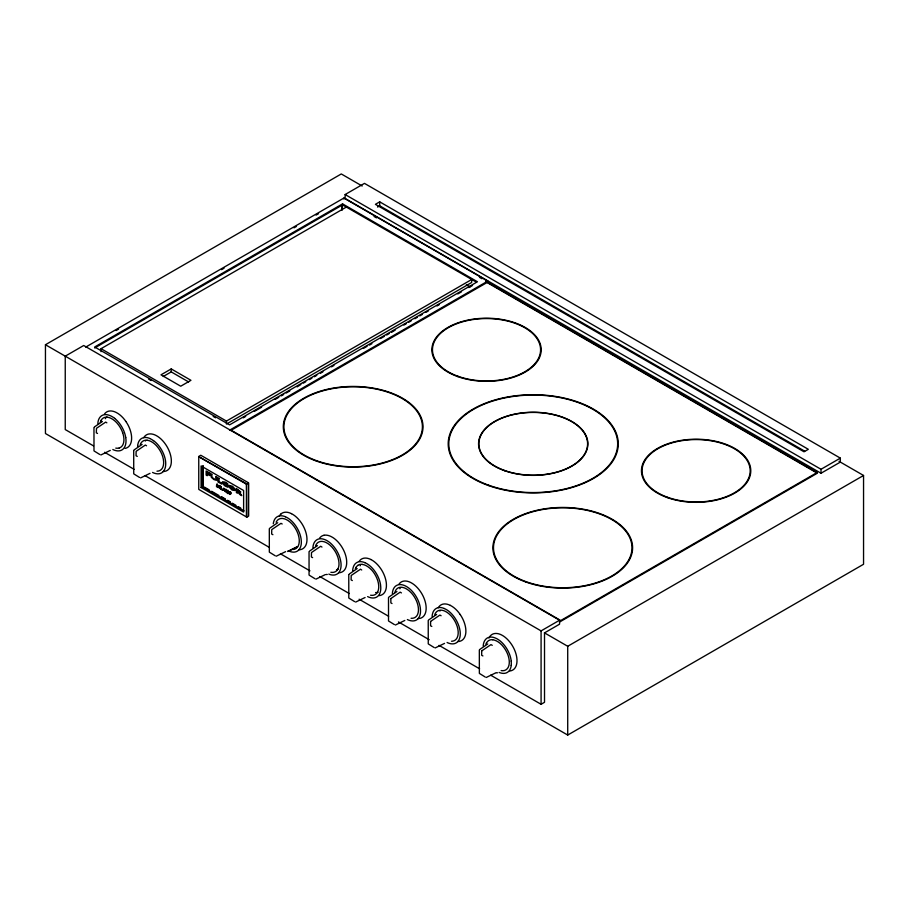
<?xml version="1.0" encoding="UTF-8"?>
<svg xmlns="http://www.w3.org/2000/svg" width="909" height="909" viewBox="0 0 909 909"><rect width="100%" height="100%" fill="white"/><g stroke="black" fill="none" stroke-linecap="round" stroke-linejoin="round"><path stroke-width="1.36" d="M146.542 445.774L145.349 445.046L136.134 451.318L136.043 455.75L137.27 456.386M248.657 483.145L248.657 516.119L246.85 517.164L198.753 489.394L198.753 456.409L200.764 455.25L248.441 482.77L246.419 484.179L198.753 456.659L246.634 483.815L246.85 517.164M321.968 547.048L320.695 546.275L311.48 552.558L311.389 556.99L312.616 557.615M361.702 569.988L360.487 569.193L351.204 575.488L351.113 579.919L352.34 580.556M401.426 592.918L400.153 592.157L390.87 598.554M492.258 645.322L490.962 644.617L481.77 650.878M341.829 210.206L342.557 203.877L477.452 281.756L229.579 424.867L94.684 346.988L342.557 203.877M341.977 209.934L342.557 204.877L476.225 282.051M137.668 445.478L137.827 444.512A19.93 11.51 60 0 1 149.792 438.456M273.291 523.766L273.439 522.8A19.93 11.51 60 0 1 285.415 516.744M511.256 665.399L511.097 666.365A19.93 11.51 60 0 1 500.03 672.762L499.121 672.41M430.593 621.483L430.571 625.801L431.798 626.426M272.882 534.685L271.655 534.049L271.746 529.617L280.972 523.345L282.188 523.993M106.853 422.821L105.683 422.094L96.49 428.298L96.32 432.82L97.536 433.445M441.092 615.734L439.888 615.086L430.661 621.37M100.808 420.992L101.126 420.356M140.531 443.933L140.861 443.297A16.976 9.806 60 0 1 146.349 440.195L147.042 440.172M276.143 522.232L276.472 521.584A16.998 9.817 60 0 1 281.938 518.437L282.654 518.471A16.998 9.817 60 0 1 291.857 523.789L292.573 524.573A16.998 9.817 60 0 1 298.05 534.049L298.368 535.06A16.998 9.817 60 0 1 298.368 545.684L298.038 546.332A16.998 9.817 60 0 1 292.573 549.479M338.091 568.625L337.773 569.261A16.998 9.817 60 0 1 334.91 571.909A17.032 9.829 60 0 1 330.853 572.272M355.93 567.466L355.601 568.102A16.976 9.806 60 0 0 355.362 568.841M395.335 591.043L395.654 590.395A17.01 9.817 60 0 1 401.119 587.248L401.835 587.282A17.01 9.817 60 0 1 411.038 592.6L411.766 593.384A17.01 9.817 60 0 1 417.231 602.86L417.549 603.871A17.032 9.829 60 0 1 417.561 614.495L417.231 615.143A16.976 9.806 60 0 1 413.765 618.006A17.032 9.829 60 0 1 411.05 618.256M486.497 642.845L486.167 643.481A16.976 9.806 60 0 0 485.929 644.231M222.557 490.156C223.853 483.895 226.25 494.951 224.534 490.394L221.057 489.292L221.035 486.485L221.353 489.167L222.432 490.087M94.491 426.912L102.387 421.481M134.214 449.853L142.111 444.421M269.825 528.14L277.722 522.72M309.56 551.081L317.457 545.65M349.283 574.022L357.18 568.591M389.018 596.952L396.915 591.532M428.741 619.893L436.638 614.461M479.85 649.401L487.747 643.97M839.007 461.306L863.55 475.475L863.55 564.262L567.716 735.051L45.45 433.525L45.45 344.738L341.284 173.949L362.18 186.015M345.136 194.537L364.464 183.379L840.336 458.125L840.336 462.09L821.009 473.248L345.136 198.503L345.136 194.537L821.009 469.283L840.336 458.125M85.685 347.113L343.886 198.037L487.769 281.108L487.769 282.097L230.716 430.514M116.068 330.569L118.522 329.149M221.591 269.643L224.046 268.223M293.993 227.841L296.448 226.432M316.082 215.092L318.536 213.672M94.684 347.988L342.557 204.877M101.047 351.658L101.047 348.681L346.284 207.093M379.701 201.843L375.406 204.332L804.033 451.796L808.328 449.307L379.701 201.843L379.701 205.809L804.647 451.148M377.553 207.059L379.701 205.809M171.222 368.918L160.984 374.826L180.721 386.211L190.947 380.314L171.222 368.918L171.222 371.895L188.629 381.95M163.256 376.485L171.222 371.895M226.443 421.083L471.68 279.495L471.68 282.472L226.443 424.06L226.443 421.083L101.047 348.681M243.226 417.833L245.68 416.413M254.27 411.459L261.622 407.209M275.109 399.426L278.79 397.301M281.245 395.892L283.688 394.472M286.142 393.052L289.823 390.927M297.073 386.893L300.856 384.564M303.311 383.143L305.765 381.735M309.435 379.61L311.889 378.189M314.344 376.769L316.798 375.36M320.479 373.235L322.922 371.815M331.512 366.861L333.967 365.452M363.384 348.454L367.066 346.329M369.463 345.102L371.917 343.682M380.553 338.546L384.234 336.421M386.689 335.012L389.143 333.592M391.552 332.342L395.267 330.058M403.846 325.092L406.3 323.684M408.755 322.263L411.209 320.854M414.89 318.729L417.333 317.309M419.788 315.9L422.242 314.48M425.923 312.355L428.378 310.935M436.956 305.981L439.411 304.572M457.795 293.948L461.477 291.823M468.839 287.585L472.51 285.46M229.557 430.184L487.769 281.108M201.105 487.531L243.623 512.085L243.623 490.508L201.105 465.953L201.105 487.531L203.127 486.372L203.139 465.76M248.441 482.77L246.419 484.179L246.419 516.914M392.006 603.531L390.87 602.906L390.847 598.667M482.906 655.934L481.679 655.309L481.679 651.117M45.45 344.738L541.082 630.891L559.558 620.222L559.558 624.188L544.514 632.88L544.514 702.305L541.082 704.282L490.667 675.182M559.842 621.87L817.327 473.203L486.008 281.915M544.4 632.812L567.716 646.276L863.55 475.475M288.926 550.911L297.504 546.673L287.71 551.513M100.876 454.977L110.273 450.409M140.611 477.907L150.008 473.35M276.222 556.206L285.619 551.649M315.946 579.147L325.354 574.59M355.68 602.076L365.077 597.52M395.404 625.017L404.8 620.461M435.138 647.958L444.535 643.402M486.247 677.466L495.644 672.91M233.454 489.633L230.659 487.963A1.295 0.75 60 0 1 230.477 487.622L230.352 487.224A1.204 0.693 60 0 1 230.534 486.497L233.613 488.235A1.182 0.682 60 0 1 233.693 489.497M327.274 574.488L326.092 574.499M497.575 672.808L496.394 672.819M106.592 417.197L107.307 417.242M362.112 564.341L361.396 564.307A17.032 9.829 60 0 0 357.646 565.421M492.678 639.731L491.962 639.686A16.976 9.806 60 0 0 486.531 642.89M328.819 574.09L329.728 574.443A19.93 11.51 60 0 0 340.807 568.045L340.955 567.08A19.873 11.476 60 0 0 340.955 562.841L340.807 561.705A19.93 11.51 60 0 0 329.74 542.514L328.819 541.832A19.873 11.476 60 0 0 325.104 539.73A19.93 11.51 60 0 0 313.151 545.73L313.014 546.707A19.873 11.476 60 0 0 312.923 547.718M291.459 513.653L293.368 514.755A20.589 11.885 60 0 1 301.277 522.766A20.566 11.874 60 0 1 304.515 528.629A20.589 11.885 60 0 1 306.947 538.276L306.947 540.469A20.623 11.908 60 0 1 305.469 545.957A20.589 11.885 60 0 1 298.856 549.786M370.917 559.524L372.815 560.626A20.589 11.885 60 0 1 380.735 568.648A20.566 11.874 60 0 1 383.973 574.511A20.589 11.885 60 0 1 386.405 584.146L386.405 586.35A20.589 11.885 60 0 1 379.155 595.622M450.375 605.405L452.273 606.496A20.589 11.885 60 0 1 460.193 614.518M99.82 454.511L93.991 450.909L93.968 427.469M139.543 477.441L133.725 473.85L133.703 450.398M275.166 555.74L269.337 552.149L269.314 528.697M314.889 578.681L309.06 575.079L309.049 551.638M354.624 601.622L348.795 598.02L348.772 574.568M394.347 624.551L388.518 620.961L388.507 597.508M434.07 647.492L428.253 643.89L428.23 620.449M485.19 677L479.361 673.399L479.338 649.958M374.031 216.444L376.485 217.853M479.498 277.325L481.952 278.745M485.474 280.779L487.769 282.097M486.463 281.71L817.043 472.566L560.762 620.529L230.182 429.673M466.317 284.767L469.987 286.892M148.644 379.133L151.099 380.553M213.172 416.402L215.592 417.799M559.558 620.222L83.719 345.5L65.243 356.169L65.243 429.571L93.525 445.887M221.546 496.893L225.227 499.018M227.682 500.439L230.136 501.848M204.343 487.065L209.206 489.871M211.627 491.28L218.921 495.485M221.353 496.882L224.989 498.996M227.42 500.393L229.852 501.802M232.284 503.2L235.931 505.302M238.363 506.711L240.783 508.108M244.032 510.835L202.309 486.747L202.309 466.237M104.592 452.284L134.1 469.317M145.167 475.702L269.348 547.4M280.415 553.797L309.924 570.829M319.763 576.511L349.272 593.543M359.1 599.224L388.609 616.268M398.449 621.938L429.184 639.686M439.024 645.367L479.6 668.797M153.485 440.592L154.394 441.297A19.93 11.51 60 0 1 165.461 460.454L165.608 461.602A19.873 11.476 60 0 1 165.574 465.874L165.461 466.817A19.93 11.51 60 0 1 154.394 473.203L153.485 472.85A19.873 11.476 60 0 1 152.564 472.43M114.659 418.356L113.75 417.651A19.873 11.476 60 0 0 110.08 415.618A19.93 11.51 60 0 0 98.081 421.56L97.945 422.537A19.873 11.476 60 0 0 97.888 423.605M122.704 432.809L123.022 433.82A17.032 9.829 60 0 1 123.033 444.444L122.704 445.092A16.976 9.806 60 0 1 119.238 447.967M511.256 661.161L511.097 660.014A19.93 11.51 60 0 0 500.03 640.834L499.121 640.152A19.873 11.476 60 0 0 495.405 638.05A19.93 11.51 60 0 0 483.452 644.049L483.315 645.026A19.873 11.476 60 0 0 483.224 646.038M125.737 437.524L125.885 438.661A19.873 11.476 60 0 1 125.885 442.91L125.737 443.876A19.93 11.51 60 0 1 114.659 450.273L113.75 449.921A19.873 11.476 60 0 1 112.83 449.489M821.009 469.283L821.009 473.248M567.716 646.276L567.716 735.051M541.082 630.891L541.082 704.282M343.886 198.037L343.886 199.037M203.127 466.147L203.127 486.372M501.154 670.592A16.976 9.806 60 0 0 508.063 667.581L508.392 666.945A16.976 9.806 60 0 0 508.392 656.343L508.063 655.298A16.976 9.806 60 0 0 502.597 645.867L501.882 645.038A16.976 9.806 60 0 0 492.712 639.788M511.176 661.116A19.873 11.476 60 0 1 511.176 665.365M509.722 671.001A20.589 11.885 60 0 0 516.971 661.729L516.971 659.525A20.589 11.885 60 0 0 514.539 649.89A20.566 11.874 60 0 0 511.267 644.004A20.589 11.885 60 0 0 503.393 636.016L501.484 634.914A20.589 11.885 60 0 0 494.348 633.596A20.566 11.874 60 0 0 490.883 635.334A20.589 11.885 60 0 0 489.826 636.561M488.985 638.038A20.589 11.885 60 0 1 489.383 637.266M451.489 641.231A17.032 9.829 60 0 0 453.489 640.947A16.976 9.806 60 0 0 456.954 638.073L457.284 637.436A17.032 9.829 60 0 0 457.295 626.79L456.954 625.79A17.032 9.829 60 0 0 451.489 616.279L450.773 615.529A17.032 9.829 60 0 0 441.558 610.178L440.854 610.178A17.032 9.829 60 0 0 435.366 613.291L435.059 613.973A17.055 9.851 60 0 0 434.786 614.666M457.761 641.527A20.589 11.885 60 0 0 465.863 632.221L465.851 630.017A20.589 11.885 60 0 0 463.431 620.381A20.566 11.874 60 0 0 460.159 614.495M438.274 607.757A20.589 11.885 60 0 1 439.774 605.837A20.566 11.874 60 0 1 443.24 604.076A20.589 11.885 60 0 1 450.375 605.405M444.319 608.496A19.93 11.51 60 0 0 432.343 614.541L432.207 615.518A19.873 11.476 60 0 0 432.116 616.529M447.092 642.47A19.873 11.476 60 0 0 448.012 642.902L448.921 643.254A19.93 11.51 60 0 0 459.988 636.857L460.136 635.891A19.873 11.476 60 0 0 460.136 631.653L459.988 630.505A19.93 11.51 60 0 0 448.921 611.325L448.012 610.643A19.873 11.476 60 0 0 444.296 608.541M439.922 611.053A16.657 9.613 60 0 1 440.286 610.473M407.368 619.54A19.873 11.476 60 0 0 408.277 619.961L409.186 620.313A19.93 11.51 60 0 0 420.265 613.927L420.412 612.961A19.873 11.476 60 0 0 420.378 608.735L420.265 607.576A19.93 11.51 60 0 0 409.198 588.384L408.277 587.703A19.873 11.476 60 0 0 404.607 585.578A19.93 11.51 60 0 0 392.608 591.611L392.472 592.577A19.873 11.476 60 0 0 392.381 593.588M419.685 618.45A20.589 11.885 60 0 0 426.128 609.291L426.128 607.087A20.589 11.885 60 0 0 423.708 597.44A20.566 11.874 60 0 0 420.458 591.577A20.589 11.885 60 0 0 412.55 583.567L410.641 582.464A20.589 11.885 60 0 0 398.994 584.112M418.879 618.563A20.589 11.885 60 0 1 418.038 618.597M394.87 592.509A16.976 9.806 60 0 1 395.097 591.782M399.869 588.748A16.657 9.613 60 0 1 400.551 587.544M370.577 595.213A17.032 9.829 60 0 0 374.031 595.077A16.976 9.806 60 0 0 377.496 592.202L377.826 591.566A17.032 9.829 60 0 0 377.837 580.919L377.496 579.919A17.032 9.829 60 0 0 372.031 570.409L371.315 569.659A16.976 9.806 60 0 0 362.146 564.398M367.634 596.599A19.873 11.476 60 0 0 368.554 597.02L369.463 597.372A19.93 11.51 60 0 0 380.53 590.986L380.678 590.021A19.873 11.476 60 0 0 380.644 585.794L380.53 584.635A19.93 11.499 60 0 0 369.474 565.466L368.554 564.762A19.873 11.476 60 0 0 364.839 562.66M359.26 561.171A20.589 11.885 60 0 1 370.929 559.535M355.964 567.511A16.976 9.806 60 0 1 357.703 565.512M377.883 592.35A16.998 9.806 60 0 1 377.19 592.373M352.658 570.647A19.873 11.476 60 0 1 352.749 569.648L352.897 568.682A19.93 11.499 60 0 1 364.873 562.637M377.621 592.452A16.737 9.658 60 0 1 376.962 592.543A16.657 9.613 60 0 1 375.576 592.532M360.146 565.807A16.657 9.613 60 0 1 360.464 565.182M315.605 545.866A16.998 9.817 60 0 1 315.877 545.173L316.196 544.525A16.998 9.817 60 0 1 321.672 541.378L322.388 541.412A16.998 9.817 60 0 1 331.592 546.718L332.308 547.513A16.998 9.817 60 0 1 337.773 556.99L338.091 558.001A16.998 9.817 60 0 1 338.103 568.625M338.58 572.727A20.6 11.897 60 0 0 341.011 572.386A20.589 11.885 60 0 0 343.693 570.829A20.6 11.897 60 0 0 345.204 568.898A20.634 11.908 60 0 0 346.67 563.41L346.67 561.205A20.6 11.897 60 0 0 345.602 555.251A20.589 11.885 60 0 0 344.25 551.57A20.566 11.874 60 0 0 341 545.695A20.6 11.897 60 0 0 333.092 537.673L331.183 536.594A20.6 11.897 60 0 0 324.047 535.253M319.536 538.242A20.589 11.885 60 0 1 320.593 537.026A20.566 11.874 60 0 1 324.047 535.265M337.887 569.523A16.737 9.658 60 0 1 337.228 569.613A16.657 9.613 60 0 1 336.546 569.636M288.176 550.729A19.873 11.476 60 0 0 289.096 551.149L290.005 551.502A19.93 11.51 60 0 0 301.072 545.116L301.231 544.15A19.873 11.476 60 0 0 301.186 539.923L301.072 538.764A19.93 11.51 60 0 0 290.005 519.573L289.096 518.891A19.873 11.476 60 0 0 285.415 516.766M279.358 516.017A20.589 11.885 60 0 1 280.858 514.085M291.471 513.665A20.589 11.885 60 0 0 284.324 512.335A20.566 11.874 60 0 0 280.858 514.074M156.973 471.18A16.976 9.806 60 0 0 162.427 468.033L162.756 467.396A16.976 9.806 60 0 0 162.745 456.795L162.427 455.75A16.976 9.806 60 0 0 156.962 446.319L156.246 445.49A16.976 9.806 60 0 0 147.065 440.229M140.293 444.671A16.976 9.806 60 0 1 140.565 443.99M137.623 446.546A19.873 11.476 60 0 1 137.714 445.535M149.803 438.558A19.873 11.476 60 0 1 153.485 440.683M163.234 471.487A20.589 11.885 60 0 0 171.324 462.181L171.324 459.977A20.589 11.885 60 0 0 168.904 450.33A20.566 11.874 60 0 0 165.631 444.444A20.589 11.885 60 0 0 157.746 436.456L155.848 435.354A20.589 11.885 60 0 0 148.712 434.036A20.566 11.874 60 0 0 145.247 435.775A20.589 11.885 60 0 0 143.747 437.718M145.395 441.013A16.657 9.613 60 0 1 145.758 440.433M119.238 447.967A17.032 9.829 60 0 1 115.784 448.103M101.104 420.31A17.032 9.829 60 0 1 106.58 417.151M107.296 417.197A17.032 9.829 60 0 1 116.511 422.515L117.238 423.344A16.976 9.806 60 0 1 122.704 432.843M125.158 448.398A20.589 11.885 60 0 0 131.6 439.24L131.6 437.036A20.589 11.885 60 0 0 129.18 427.4A20.566 11.874 60 0 0 125.896 421.503M104.467 414.072A20.589 11.885 60 0 1 105.524 412.845A20.566 11.874 60 0 1 108.978 411.095A20.589 11.885 60 0 1 116.125 412.425L118.022 413.515A20.589 11.885 60 0 1 125.942 421.537M114.659 418.345A19.93 11.51 60 0 1 125.737 437.524M100.331 422.469A16.976 9.806 60 0 1 100.558 421.731M105.342 418.697A16.657 9.613 60 0 1 106.023 417.492M216.831 477.168L216.831 479.554A1.613 0.932 60 0 1 216.774 479.929A1.466 0.852 60 0 1 216.66 480.134A1.727 1 60 0 1 216.41 480.327L213.945 479.577L211.433 477.43A1.648 0.954 60 0 1 211.195 476.907L211.058 473.828L212.161 474.464C209.865 477.464 217.683 482.202 215.728 476.532L216.831 477.168M226.534 484.736L226.534 485.94L223.841 483.679A1.239 0.716 60 0 1 223.75 483.145L223.853 482.781A1.261 0.727 60 0 1 224.023 482.656L224.58 482.622A3.363 1.943 60 0 1 225.148 482.827L227.795 484.747L227.795 483.872L225.614 482.247L222.603 481.702A1.773 1.023 60 0 0 222.398 481.997A1.613 0.932 60 0 0 222.341 482.293A1.466 0.852 60 0 0 222.444 483.009L224.5 485.611L227.795 487.224L227.795 485.474L226.534 484.736M240.658 491.974L239.703 492.496L241.76 495.655L239.783 494.519L237.476 491.451L237.476 493.189L236.374 492.553L236.374 488.451L240.658 491.974M228.477 491.746C229.636 498.291 233.545 490.769 228.477 491.746M228.818 492.042C229.704 497.041 232.693 491.292 228.818 492.042M217.046 485.099C216.012 491.485 216.558 478.214 218.069 486.997C220.069 481.804 219.648 492.564 219.08 486.27L218.012 487.542L217.046 485.099M239.249 491.314L237.476 490.724L237.476 489.815L239.249 491.314M223.909 488.837L223.512 489.497L224.387 490.008L223.989 488.872M229.17 485.463L229.091 485.554A1.704 0.989 60 0 0 228.932 486.02A1.886 1.091 60 0 0 228.932 486.383L228.954 486.576A1.75 1.011 60 0 0 229.136 487.133L232.09 490.065L235.079 490.496A1.704 0.977 60 0 0 235.238 490.11A1.773 1.023 60 0 0 235.181 489.292L232.545 486.27L229.17 485.463M209.945 473.191L206.138 470.987L206.138 475.089L207.241 475.725L207.241 474.032L209.945 475.589L207.241 472.532L209.945 474.089L209.945 473.191M219.046 478.441L217.944 477.804L217.944 481.906L221.751 484.111L221.751 483.202L219.046 481.645L219.046 478.441M220.433 486.133L220.433 488.94L220.433 486.133M225.818 489.247L226.023 492.155L226.023 490.121C229.193 499.939 227.727 484.611 227.614 492.36L225.818 489.247M525.947 582.044A69.857 40.326 0 0 0 632.573 549.036A69.857 40.326 0 0 0 529.742 512.233A69.857 40.326 0 0 0 525.947 582.044M526.266 581.749A69.243 39.973 0 0 0 631.96 549.025A69.243 39.973 0 0 0 530.038 512.54A69.243 39.973 0 0 0 526.266 581.749M316.355 461.033A69.857 40.326 0 0 0 422.98 428.025A69.857 40.326 0 0 0 320.15 391.222A69.857 40.326 0 0 0 316.355 461.033M316.673 460.738A69.243 39.973 0 0 0 422.367 428.014A69.243 39.973 0 0 0 320.434 391.529A69.243 39.973 0 0 0 316.673 460.738M457.716 376.587A54.665 31.565 0 0 0 541.162 350.76A54.665 31.565 0 0 0 460.693 321.956A54.665 31.565 0 0 0 457.716 376.587M458.034 376.292A54.063 31.213 0 0 0 540.548 350.749A54.063 31.213 0 0 0 460.977 322.263A54.063 31.213 0 0 0 458.034 376.292M667.308 497.598A54.665 31.565 0 0 0 750.754 471.771A54.665 31.565 0 0 0 670.285 442.956A54.665 31.565 0 0 0 667.308 497.598M667.626 497.303A54.063 31.213 0 0 0 750.152 471.76A54.063 31.213 0 0 0 670.569 443.274A54.063 31.213 0 0 0 667.626 497.303M504.415 470.635A54.665 31.565 0 0 0 587.862 444.796A54.665 31.565 0 0 0 507.392 415.992A54.665 31.565 0 0 0 504.415 470.635M504.586 470.487A54.358 31.383 0 0 0 587.566 444.796A54.358 31.383 0 0 0 507.54 416.152A54.358 31.383 0 0 0 504.586 470.487M488.417 485.531A85.037 49.097 0 0 0 618.222 445.353A85.037 49.097 0 0 0 493.042 400.539A85.037 49.097 0 0 0 488.417 485.531M488.735 485.236A84.423 48.745 0 0 0 617.62 445.342A84.423 48.745 0 0 0 493.326 400.846A84.423 48.745 0 0 0 488.735 485.236"/></g></svg>
